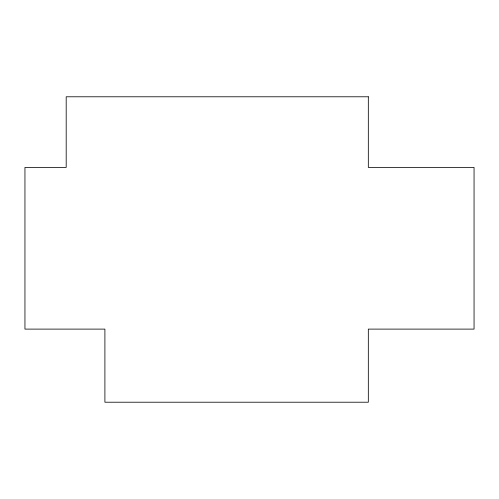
<?xml version="1.0" encoding="UTF-8"?>
<svg xmlns="http://www.w3.org/2000/svg" width="499" height="499" viewBox="0 0 499 499"><rect width="100%" height="100%" fill="white"/><g stroke="black" fill="none" stroke-linecap="round" stroke-linejoin="round"><path stroke-width="0.75" d="M368.324 96.787L66.192 96.787L66.192 167.421L24.95 167.421L24.95 329.109L104.902 329.109L104.902 402.213L368.324 402.213L368.324 329.109L474.05 329.109L474.05 167.421L368.324 167.421L368.324 96.787"/></g></svg>
